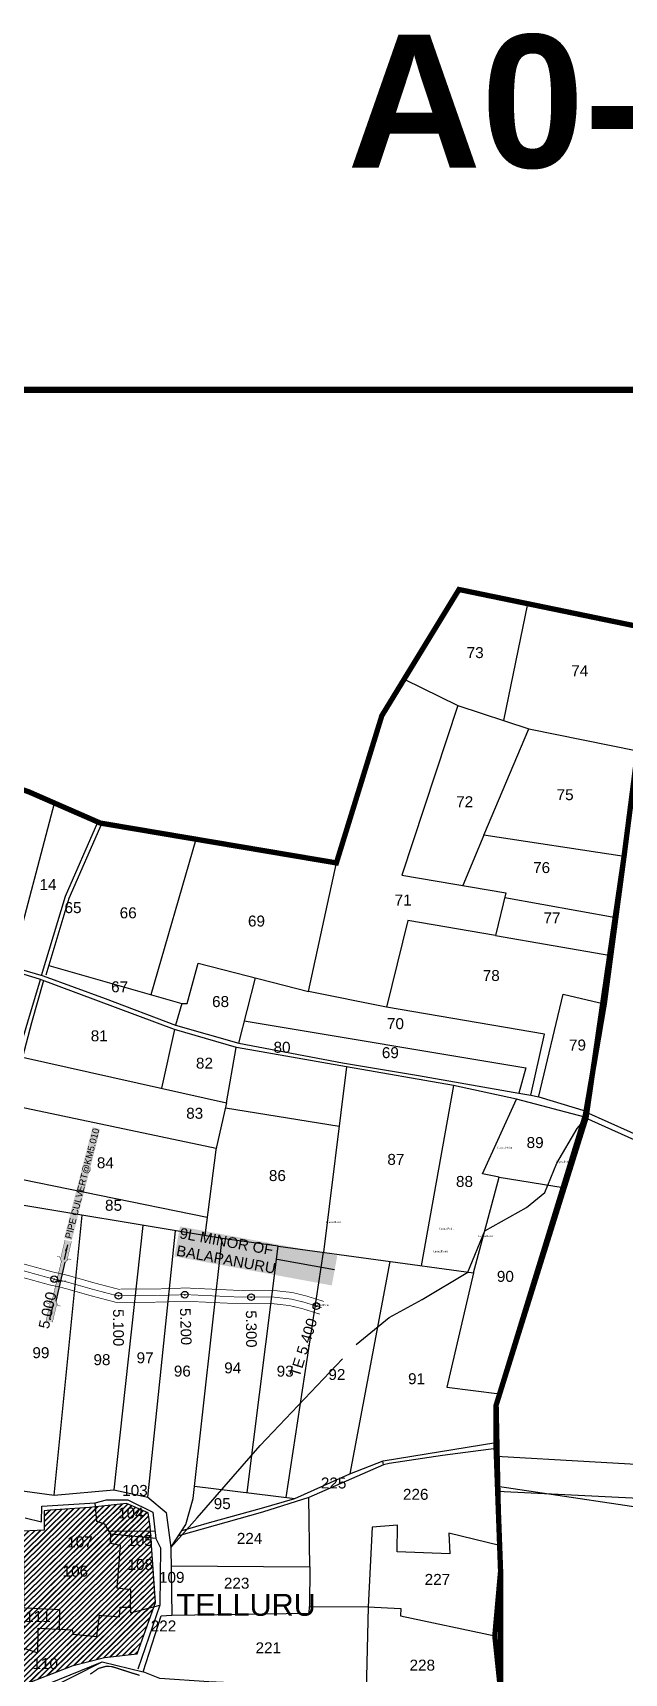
# Model space of a CAD drawing. Header units: inches. Extents: x 198958 to 218693, y 1596361 to 1611769.
# Drawn here: x 202944 to 203835, y 1609244 to 1611714 of the extents above; entities that cross this region are included whole.
import ezdxf
from ezdxf.enums import TextEntityAlignment as Align

# ---------------------------------------------------------------- set-up
doc = ezdxf.new("R2010")
doc.units = ezdxf.units.IN
doc.header["$LTSCALE"] = 15
doc.header["$MEASUREMENT"] = 0
doc.header["$PDMODE"] = 32
doc.header["$PDSIZE"] = 10
doc.linetypes.add('ACAD_ISO02W100', pattern=[15, 12, -3])
doc.linetypes.add('HIDDEN2', pattern=[0.1875, 0.125, -0.0625])
for name, color, linetype in [('CANAL1', 7, 'Continuous'), ('CS', 134, 'Continuous'), ('CSMark', 72, 'Continuous'), ('PAPER SIZE', 5, 'Continuous'), ('PLOT', 7, 'Continuous'), ('PLOT NO', 7, 'Continuous'), ('PLOTS', 7, 'Continuous'), ('REMARK', 6, 'Continuous'), ('ROADS', 1, 'Continuous'), ('STREAMS', 4, 'Continuous'), ('STRUCTURE', 5, 'Continuous'), ('TEXT', 1, 'Continuous'), ('text2', 7, 'Continuous'), ('VILLAGE BOUNDAY', 5, 'Continuous')]:
    doc.layers.add(name, color=color, linetype=linetype)
doc.styles.add('FONT2', font='Times New Roman')
doc.styles.get("Standard").update_dxf_attribs({"font": 'arial.ttf'})
doc.dimstyles.get("Standard").update_dxf_attribs({"dimtxt": 0.18, "dimasz": 0.18, "dimexe": 0.18, "dimexo": 0.0625, "dimgap": 0.09, "dimtad": 0, "dimtih": 1, "dimtoh": 1, "dimdec": 4, "dimzin": 0, "dimdsep": 46, "dimtxsty": 'Standard', "dimcen": 0.09, "dimadec": 0, "dimazin": 0, "dimtfac": 1, "dimtdec": 4, "dimtofl": 0, "dimtmove": 0, "dimatfit": 3, "dimfxl": 1, "dimtolj": 1, "dimtzin": 0, "dimarcsym": 0})

# ---------------------------------------------------------------- blocks, each defined once
blk = doc.blocks.new('SLB')
at = {"layer": 'STRUCTURE'}
h = blk.add_hatch(dxfattribs=at)
h.set_pattern_fill('DOTS', color=6, scale=20, angle=320.3722, style=0)
h.set_pattern_definition([(320.372247934, (-159.4327, -72.9564), (1.2786241598, 0.5641323054), [0, -1.25])])
h.paths.add_polyline_path([(769699.5, 1706871.1), (769699.5, 1706861.1), (769729.1, 1706861.1), (769732.1, 1706863.1), (769792.1, 1706863.1), (769795.1, 1706861.1), (769824.7, 1706861.1), (769824.7, 1706871.1), (769795.1, 1706871.1), (769792.1, 1706869.1), (769732.1, 1706869.1), (769729.1, 1706871.1)])
at = {"layer": 'STRUCTURE', "color": 6, "const_width": 0.628}
for points in [[(769726.1, 1706877.1), (769726.1, 1706873.1), (769732.1, 1706869.1), (769792.1, 1706869.1), (769798.1, 1706873.1), (769798.1, 1706877.1)], [(769726.1, 1706855.1), (769726.1, 1706859.1), (769732.1, 1706863.1), (769792.1, 1706863.1), (769798.1, 1706859.1), (769798.1, 1706855.1)]]:
    blk.add_lwpolyline(points, dxfattribs=at)
at = {"layer": 'STRUCTURE', "color": 6, "linetype": 'ACAD_ISO02W100', "ltscale": 0.5, "const_width": 0.5}
for points in [[(769699.5, 1706871.1), (769729.1, 1706871.1)], [(769699.5, 1706861.1), (769729.1, 1706861.1)], [(769795.1, 1706871.1), (769824.7, 1706871.1)], [(769795.1, 1706861.1), (769824.7, 1706861.1)]]:
    blk.add_lwpolyline(points, dxfattribs=at)
at = {"layer": 'STRUCTURE', "color": 6}
blk.add_lwpolyline([(769732.1, 1706863.1), (769792.1, 1706863.1)], dxfattribs=at)
blk.add_lwpolyline([(769732.1, 1706863.1), (769792.1, 1706863.1)], dxfattribs=at)
at = {"layer": 'STRUCTURE', "color": 0}
blk.add_circle((769762.1, 1706866.1), 1.24, dxfattribs=at)
for points in [[(769703.8, 1706866), (769726.7, 1706866)], [(769818.6, 1706865.8), (769795.7, 1706865.8)]]:
    blk.add_leader(points, dimstyle='Standard', override={"dimasz": 10, "dimgap": 0.09, "dimtad": 0}, dxfattribs=at)

msp = doc.modelspace()

# ---------------------------------------------------------------- hatches: boundary and pattern name
at = {"layer": 'text2', "linetype": 'Continuous'}
h = msp.add_hatch(dxfattribs=at)
h.set_pattern_fill('JIS_RC_15', color=40, scale=0.387505, angle=-0.461)
h.set_pattern_definition([(44.538995, (195036.788, 1603460.605), (-4.0769047, 4.1430442), []), (44.538995, (195037.069, 1603460.603), (-4.0769047, 4.1430442), []), (44.538995, (195037.35, 1603460.6006), (-4.0769047, 4.1430442), [])])
h.paths.add_polyline_path([(202806, 1609178.3), (203004.7, 1609255.3), (203051.9, 1609267.3), (203101.1, 1609272.9), (203128.6, 1609350.2), (203120.6, 1609465.1), (203117.6, 1609485.1), (203085.1, 1609499.2), (203029.1, 1609493.3), (202969.9, 1609489.2), (202960.8, 1609488.1), (202960.9, 1609458.8), (202928.7, 1609457.5), (202930, 1609403.4), (202930, 1609335.3), (202875.9, 1609328), (202829.9, 1609297.6), (202793.9, 1609268.5)])

# ---------------------------------------------------------------- linework, layer by layer
at = {"layer": 'CANAL1', "color": 200, "const_width": 1}
for points in [[(202891, 1609850), (202968.9, 1609828.4), (202985.4, 1609824.9), (202995.4, 1609822.3), (203031, 1609812.1), (203070.1, 1609801.9), (203098.8, 1609802), (203134.4, 1609802.4), (203175, 1609803.7), (203256.8, 1609799.9), (203303.3, 1609800.3), (203318.6, 1609798.6), (203331.4, 1609797.1), (203350.2, 1609792.5), (203376.4, 1609784.3)], [(202891, 1609850), (202968.9, 1609828.4), (202985.4, 1609824.9), (202995.4, 1609822.3), (203031, 1609812.1), (203070.1, 1609801.9), (203098.8, 1609802), (203134.4, 1609802.4), (203175, 1609803.7), (203256.8, 1609799.9), (203303.3, 1609800.3), (203318.6, 1609798.6), (203331.4, 1609797.1), (203350.2, 1609792.5), (203376.4, 1609784.3)], [(202896.6, 1609869.1), (202973.6, 1609847.9), (202990, 1609844.3), (203000.7, 1609841.6), (203036.3, 1609831.4), (203072.7, 1609821.9), (203098.6, 1609822), (203134, 1609822.3), (203175.1, 1609823.7), (203257.1, 1609819.9), (203304.4, 1609820.3), (203320.9, 1609818.4), (203334.9, 1609816.9), (203355.5, 1609811.8), (203382.4, 1609803.4)], [(202896.6, 1609869.1), (202973.6, 1609847.9), (202990, 1609844.3), (203000.7, 1609841.6), (203036.3, 1609831.4), (203072.7, 1609821.9), (203098.6, 1609822), (203134, 1609822.3), (203175.1, 1609823.7), (203257.1, 1609819.9), (203304.4, 1609820.3), (203320.9, 1609818.4), (203334.9, 1609816.9), (203355.5, 1609811.8), (203382.4, 1609803.4)]]:
    msp.add_lwpolyline(points, dxfattribs=at)
at = {"layer": 'CANAL1', "color": 1, "linetype": 'HIDDEN2', "ltscale": 4, "const_width": 1}
msp.add_lwpolyline([(202893.8, 1609859.5), (202971.2, 1609838.2), (202987.7, 1609834.6), (202998, 1609832), (203033.7, 1609821.8), (203071.4, 1609811.9), (203098.7, 1609812), (203134.2, 1609812.4), (203175.1, 1609813.7), (203257, 1609809.9), (203303.9, 1609810.3), (203319.7, 1609808.5), (203333.2, 1609807), (203352.9, 1609802.2), (203379.4, 1609793.9)], dxfattribs=at)
msp.add_lwpolyline([(202893.8, 1609859.5), (202971.2, 1609838.2), (202987.7, 1609834.6), (202998, 1609832), (203033.7, 1609821.8), (203071.4, 1609811.9), (203098.7, 1609812), (203134.2, 1609812.4), (203175.1, 1609813.7), (203257, 1609809.9), (203303.9, 1609810.3), (203319.7, 1609808.5), (203333.2, 1609807), (203352.9, 1609802.2), (203379.4, 1609793.9)], dxfattribs=at)
at = {"layer": 'CS'}
for p in [(202976.1, 1609837.1), (202976.1, 1609837.1), (203072.8, 1609811.9), (203072.8, 1609811.9), (203172.8, 1609813.6), (203172.8, 1609813.6), (203272.7, 1609810), (203272.7, 1609810), (203371.1, 1609796.5), (203371.1, 1609796.5)]:
    msp.add_point(p, dxfattribs=at)
at = {"layer": 'PLOT'}
for points in [[(205321.8, 1609506.2), (205289.8, 1609516.3), (205256.4, 1609583), (205282.2, 1609631.4), (205296.3, 1609689), (205242.6, 1609867.8), (205220.3, 1609932.6), (205168.6, 1610031.5), (205066.1, 1610162.5), (204946.2, 1610158.7), (204878.1, 1610127.4), (204796.1, 1610047.4), (204746.9, 1610014.1), (204630.6, 1609974.4), (204533.9, 1610002.6), (204429.2, 1609856), (204182.6, 1609913.1), (204146.4, 1609929.7), (204080.1, 1609953.1), (203777.2, 1610088.4)], [(203775.4, 1610080.3), (204080.5, 1609943.6), (204180.7, 1609905.1), (204425.2, 1609843.9), (204519.2, 1609793.7), (204621.1, 1609709.5), (204784.6, 1609546.1), (204839.1, 1609485.1), (204947.9, 1609414.6), (205119, 1609257.2), (205150.1, 1609246.1)], [(203642.3, 1609570.2), (203923, 1609554.2), (204031.1, 1609552.6), (204121.4, 1609522.2), (204120.5, 1609482.4), (203986.7, 1609467.8), (203927.6, 1609491.8), (203857, 1609506.6), (203644.3, 1609517.1)], [(203780.6, 1609076.2), (203821.5, 1609136.6), (203910.5, 1609224.7), (204103.6, 1609285), (204194.7, 1609405.5), (204213, 1609454.8), (204114, 1609469.1), (204047.7, 1609437.7), (203981.6, 1609448.4), (203981.9, 1609459.9), (203926.9, 1609482.7), (203644, 1609524.7)]]:
    msp.add_lwpolyline(points, dxfattribs=at)
at = {"layer": 'PLOTS'}
for points in [[(203653.7, 1610678), (203690, 1610854)], [(203503.5, 1610740.6), (203584.2, 1610700.9), (203691.5, 1610665.6), (203855.2, 1610632.7)], [(203584.2, 1610700.9), (203499.7, 1610445.3), (203656.7, 1610418.5), (203640.9, 1610354.5), (203508.8, 1610377.3), (203476.7, 1610246.5)], [(203623.5, 1610505.6), (203691.5, 1610665.6)], [(202911.8, 1610307.7), (202976.7, 1610553.9)], [(202957.2, 1610294.5), (202993.2, 1610413.6), (203042, 1610525.3)], [(203047.8, 1610523.4), (202998.4, 1610410.4), (202963.6, 1610294.6)], [(203122, 1610265.4), (203189.8, 1610499.4)], [(203834.7, 1610473.5), (203623.5, 1610505.6), (203591.8, 1610429.6)], [(203168.5, 1610252.2), (203176.4, 1610252.1), (203193, 1610312.8), (203359.3, 1610270.4), (203401.3, 1610463.8)], [(203655, 1610411.7), (203822.4, 1610381.6)], [(203640.9, 1610354.5), (203814.8, 1610324.5)], [(202968, 1610309.1), (203168.5, 1610252.2), (203159.1, 1610219.4)], [(202867, 1609960.5), (202901.3, 1610105.4), (202936.6, 1610224.7), (202955.7, 1610288.4)], [(202959.8, 1610286.8), (202941.8, 1610223), (202928.3, 1610171.5), (202905.9, 1610100.7), (202872.4, 1609957.5)], [(203254.1, 1610192.3), (203279.2, 1610290.8)], [(203694.2, 1610114.1), (203714.9, 1610205.7), (203476.7, 1610246.5), (203359.3, 1610270.4)], [(203706.2, 1610112.7), (203743, 1610266.3), (203805, 1610251.5)], [(203262.6, 1610226), (203686.8, 1610155.1), (203676.3, 1610117.2)], [(203157.6, 1610212.7), (203137.7, 1610124.4)], [(202928.3, 1610171.5), (203235.6, 1610102.4), (203250.1, 1610185.9)], [(203416.6, 1610156.9), (203381.9, 1609877.5)], [(203577.6, 1610128.8), (203529.2, 1609857.2)], [(202905.9, 1610100.7), (203220.3, 1610034.3)], [(203235.6, 1610102.4), (203219.6, 1610031.6), (203203.3, 1609902.5)], [(203234, 1610095.2), (203405.5, 1610067.2)], [(203646.5, 1609990.7), (203621.3, 1609995.5), (203672.6, 1610107.8)], [(202881.6, 1609996.8), (203206.8, 1609930.1)], [(203607.7, 1609846.4), (203646.5, 1609990.7), (203742.9, 1609974.8)], [(202743.4, 1609578.9), (202846.8, 1609514.7), (202851.2, 1609527.3), (202883.9, 1609524.3), (202976.3, 1609511.6), (203066.2, 1609519.9), (203117.1, 1609508.9), (203144.7, 1609485.8), (203151.9, 1609433.1), (203174.7, 1609467.6), (203185.4, 1609506.8), (203229.1, 1609898.1), (202872.4, 1609957.5), (202800, 1609543.8)], [(202976.3, 1609511.6), (203018.3, 1609933.3)], [(203109.8, 1609918), (203066.2, 1609519.9)], [(203117.1, 1609508.9), (203159.1, 1609909.8)], [(203266.8, 1609515.6), (203313.6, 1609886.9), (203229.1, 1609898.1)], [(203313.6, 1609886.9), (203607.7, 1609846.4), (203567.5, 1609674.1), (203647.3, 1609664.5)], [(203325.6, 1609508.4), (203381.9, 1609877.5)], [(203481.9, 1609863.7), (203421.7, 1609543.7)], [(203187.4, 1609525.4), (203338.7, 1609506.8), (203421.7, 1609543.7), (203471.9, 1609563.4), (203641.6, 1609591)], [(203641.9, 1609582.1), (203561.3, 1609571.4), (203480.9, 1609559.6), (203472.3, 1609557.2), (203471.3, 1609563.3)], [(203472.3, 1609557.2), (203359.9, 1609508.3), (203289.9, 1609486.1), (203163.3, 1609450.3)], [(202932.3, 1609477.7), (202957.2, 1609471.5), (202957.4, 1609495), (203038.1, 1609500), (203055, 1609504.8), (203087.2, 1609504.5), (203124.7, 1609486), (203129.2, 1609446.6), (203136.1, 1609432.6), (203135.4, 1609346.3), (203102.3, 1609249.7)], [(203168.9, 1609458.7), (203210.3, 1609470.5), (203288.5, 1609492.3), (203338.7, 1609506.8)], [(203361.1, 1609403.8), (203359.9, 1609508.3)], [(203091.3, 1609343.1), (203091.5, 1609369), (203071.2, 1609371.9), (203075.8, 1609435.8), (203061.2, 1609438.9), (203061.3, 1609452.9), (203052.2, 1609468), (203040.4, 1609472.2), (203038.1, 1609500)], [(203058.1, 1609458.2), (203128, 1609457.4)], [(203129.2, 1609446.6), (203061.3, 1609452.9)], [(203647.2, 1609435.8), (203570.6, 1609454.5), (203572.4, 1609423.5), (203492.9, 1609426.4), (203493.2, 1609466.3), (203455.1, 1609463.3), (203449.4, 1609343.3)], [(203151.9, 1609433.1), (203153.3, 1609330.9), (203360.5, 1609334.2), (203360.6, 1609344), (203448.7, 1609343.3), (203498.5, 1609341), (203498, 1609330), (203640, 1609299.8)], [(203152.3, 1609405.5), (203361.1, 1609403.8), (203360.6, 1609344)], [(202931.6, 1609315), (202921.5, 1609284.3), (202951.6, 1609274.3), (202951.9, 1609311.3), (203003.3, 1609309.1), (203004.9, 1609302.3), (203040.2, 1609299), (203044.2, 1609331), (203074.3, 1609328.5), (203075.5, 1609343.2), (203091.3, 1609343.1), (203091.2, 1609334.3), (203135.4, 1609346.3)], [(202922.3, 1609342.3), (202983.9, 1609339.3), (202983.7, 1609310)], [(203445.9, 1609195.6), (203411.1, 1609195.9), (203384.7, 1609204.6), (203337.7, 1609219.1), (203308.4, 1609226.1), (203209.2, 1609230.5), (203135.5, 1609235.5), (203110.2, 1609245.9), (203137.3, 1609330), (203153.3, 1609330.9)], [(203449.4, 1609343.3), (203445.9, 1609195.6), (203503.6, 1609203.1), (203573, 1609212.2), (203648.4, 1609220.1)], [(202788, 1609100.8), (202850, 1609145.6), (202958.1, 1609215), (203048.2, 1609260.8), (203110.2, 1609245.9)], [(202792.3, 1609160.1), (202952.1, 1609221.5), (203048.2, 1609260.8)]]:
    msp.add_lwpolyline(points, dxfattribs=at)
at = {"layer": 'ROADS', "color": 1}
for points in [[(203775.5, 1610080.7), (203672.6, 1610107.8), (203577.6, 1610128.8), (203416.6, 1610156.9), (203251, 1610185.7), (203157.6, 1610212.7), (202954, 1610288.9), (202867.6, 1610315), (202802.4, 1610340.3), (202784.4, 1610349.8), (202655.8, 1610428.1), (202415.7, 1610591.2), (202147.1, 1610661.2), (202097.8, 1610692.7), (202053, 1610714.7), (202014, 1610718.9), (201991, 1610732.5), (201956.8, 1610752.6), (201809.9, 1610829.5), (201708.7, 1610875.5)], [(202871.3, 1610319.5), (202959.6, 1610293.8), (203053.1, 1610259.8), (203159, 1610219.4), (203254.1, 1610192.3), (203410.4, 1610162.9), (203525.2, 1610143.7), (203676.3, 1610117.2), (203694.2, 1610114.1), (203706.2, 1610111.5), (203777.5, 1610090.1)]]:
    msp.add_lwpolyline(points, dxfattribs=at)
at = {"layer": 'ROADS', "linetype": 'ACAD_ISO02W100'}
msp.add_lwpolyline([(203151.9, 1609433.1), (203191.8, 1609477.7), (203286.6, 1609586.4), (203430.9, 1609738.6), (203480.6, 1609779.2), (203530.7, 1609806.6), (203599.5, 1609847.5), (203624.8, 1609910), (203687.5, 1609945.1), (203715.4, 1609967.3), (203733.4, 1610011.7), (203764.3, 1610063.8), (203774, 1610075.8)], dxfattribs=at)
at = {"layer": 'STREAMS', "const_width": 1.94}
msp.add_lwpolyline([(203104.8, 1609240.4), (203093.3, 1609243.9), (203080.9, 1609247.9), (203069.7, 1609251.5), (203062.3, 1609253.7), (203053.7, 1609253.8), (203043, 1609250.9), (203030.5, 1609242.1)], dxfattribs=at)
at = {"layer": 'TEXT'}
msp.add_lwpolyline([(202806, 1609178.3), (203004.7, 1609255.3), (203051.9, 1609267.3), (203101.1, 1609272.9), (203128.6, 1609350.2), (203120.6, 1609465.1), (203117.6, 1609485.1), (203085.1, 1609499.2), (203029.1, 1609493.3), (202969.9, 1609489.2), (202960.8, 1609488.1), (202960.9, 1609458.8), (202928.7, 1609457.5), (202930, 1609403.4), (202930, 1609335.3), (202875.9, 1609328), (202829.9, 1609297.6), (202793.9, 1609268.5)], close=True, dxfattribs=at)
at = {"layer": 'text2', "color": 5, "const_width": 10}
msp.add_lwpolyline([(199249, 1611176.2), (208233.7, 1611176.2), (208233.7, 1598880.5), (199249, 1598880.5)], close=True, dxfattribs=at)
at = {"layer": 'VILLAGE BOUNDAY', "linetype": 'ACAD_ISO02W100', "ltscale": 0.2, "const_width": 8}
for points in [[(201713.7, 1610903.4), (201822.8, 1610874.3), (201924.9, 1610856.6), (201984.1, 1610834.5), (202019, 1610826.6), (202063, 1610826.3), (202452.6, 1610727.2), (202715.4, 1610649.4), (202938.2, 1610570.7), (203045.6, 1610523.8), (203401.3, 1610463.8), (203469.8, 1610685.5), (203586, 1610875.5), (203861.2, 1610818.7)], [(203502.9, 1607409.3), (203609.6, 1607953.5), (203630.4, 1608080.1), (203639, 1608232.2), (203644.9, 1608336.5), (203626.1, 1608704.8), (203624.7, 1608823.5), (203624.7, 1608823.5), (203627, 1608900.8), (203643.4, 1609027), (203639, 1609052), (203645.4, 1609177.5), (203649, 1609214.4), (203648.7, 1609397.2), (203645.2, 1609492.2), (203642, 1609647.3), (203777.5, 1610080.2), (203834.7, 1610473.5), (203860, 1610670.2)], [(203860, 1610670.2), (203834.7, 1610473.5), (203805.2, 1610252.8), (203776.3, 1610083.3), (203642, 1609647.3), (203641.6, 1609591), (203645.2, 1609492.2), (203648.7, 1609397.2), (203640, 1609299.8), (203652.1, 1609184.7), (203645.4, 1609177.5), (203639, 1609052), (203629, 1608955.9), (203627, 1608900.8), (203624.7, 1608823.5), (203628.3, 1608505.3), (203628.1, 1608489.2), (203624.9, 1608467.3), (203621.9, 1608350.4), (203620.9, 1608230.1), (203603.4, 1608055.1), (203524.1, 1607590.4), (203517.7, 1607510.8)]]:
    msp.add_lwpolyline(points, dxfattribs=at)

# ---------------------------------------------------------------- block references
at = {"layer": 'STRUCTURE', "color": 0, "rotation": 76.77557066952183}
msp.add_blockref('SLB', (1688490.1, 470012, 100), dxfattribs=at)
msp.add_blockref('SLB', (1688490.1, 470012, 100), dxfattribs=at)

# ---------------------------------------------------------------- texts
at = {"layer": 'CSMark', "color": 1}
for s, rotation, p in [('5.000', 77.8142, (202971.9, 1609817.5)), ('5.000', 77.8142, (202971.9, 1609817.5)), ('TE 5.400', 72.6285, (203365.1, 1609777.4)), ('TE 5.400', 72.6285, (203365.1, 1609777.4))]:
    msp.add_text(s, height=16, rotation=rotation, dxfattribs=at).set_placement(p, align=Align.MIDDLE_RIGHT)
for s, rotation, p in [('5.100', 270.2104, (203072.9, 1609791.9)), ('5.100', 270.2104, (203072.9, 1609791.9)), ('5.200', 271.9097, (203173.5, 1609793.6)), ('5.200', 271.9097, (203173.5, 1609793.6)), ('5.300', 270.4986, (203272.9, 1609790)), ('5.300', 270.4986, (203272.9, 1609790))]:
    msp.add_text(s, height=16, rotation=rotation, dxfattribs=at).set_placement(p, align=Align.MIDDLE_LEFT)
at = {"layer": 'PLOT NO'}
for s, p in [('73', (203597.6, 1610772.2)), ('74', (203755.2, 1610745)), ('72', (203581.8, 1610547.7)), ('75', (203733.1, 1610558.3)), ('76', (203697.7, 1610448.5)), ('14', (202954, 1610422.9)), ('65', (202991.7, 1610388.2)), ('66', (203074.8, 1610380.4)), ('71', (203489, 1610399.6)), ('69', (203268.1, 1610368)), ('77', (203713.3, 1610372.7)), ('78', (203621.8, 1610286)), ('67', (203061.9, 1610269)), ('68', (203214, 1610246.7)), ('70', (203477.5, 1610213.5)), ('81', (203031.2, 1610195.2)), ('80', (203306.6, 1610177.9)), ('79', (203751.7, 1610181.3)), ('82', (203189.7, 1610154)), ('69', (203469.8, 1610169.8)), ('83', (203175, 1610078.5)), ('89', (203687.9, 1610034.4)), ('87', (203478.1, 1610009.1)), ('84', (203040.4, 1610004)), ('86', (203299.6, 1609984.7)), ('88', (203581.5, 1609975.9)), ('85', (203052.7, 1609940)), ('90', (203643.1, 1609832.9)), ('99', (202943.3, 1609718)), ('97', (203100.3, 1609710.3)), ('98', (203035.3, 1609707.5)), ('96', (203156.4, 1609690.3)), ('94', (203232.3, 1609695.1)), ('93', (203311.3, 1609690.2)), ('92', (203389.2, 1609685.2)), ('91', (203509.3, 1609678.8)), ('103', (203078.6, 1609510.6)), ('225', (203377.9, 1609521.8)), ('95', (203216.5, 1609490.7)), ('226', (203501.6, 1609504.7)), ('104', (203072.4, 1609476.6)), ('224', (203251.3, 1609438.4)), ('107', (202995.8, 1609433.1)), ('105', (203086.2, 1609435.1)), ('106', (202988.7, 1609389)), ('108', (203086.6, 1609399.1)), ('109', (203134, 1609379.7)), ('223', (203231.8, 1609370.9)), ('227', (203534.3, 1609376.6)), ('111', (202932.4, 1609320.6)), ('222', (203121.6, 1609306.5)), ('221', (203279.5, 1609273.6)), ('110', (202943.4, 1609249.8)), ('228', (203511.5, 1609247.5))]:
    msp.add_text(s, height=16.5, dxfattribs=at).set_placement(p)
at = {"layer": 'REMARK', "style": 'FONT2'}
for s, p in [('CannalPoint', (203655, 1610035, 100)), ('Pipeculvert', (203743, 1610014, 100)), ('CannalPoint', (203397, 1609923, 100)), ('CannalPoint', (203567, 1609913, 100)), ('CannalPoint', (203626, 1609902, 100)), ('CannalPoint', (203558, 1609879, 100)), ('Pipeculvert', (202983, 1609834, 100)), ('Pipeculvert', (202983, 1609834, 100)), ('CannalPoint', (203379, 1609798, 100)), ('CannalPoint', (203379, 1609798, 100))]:
    msp.add_text(s, height=3, dxfattribs=at).set_placement(p, align=Align.MIDDLE_CENTER)
at = {"layer": 'STRUCTURE', "color": 5, "attachment_point": 1, "bg_fill": 1, "box_fill_scale": 1.1, "bg_fill_color": 7, "bg_fill_true_color": 16777215, "bg_fill_transparency": 0}
for s, insert, char_height, width, rotation in [('PIPE CULVERT@KM5.010', (202992.3, 1609899.5), 10, 170.448, 75.6477), ('PIPE CULVERT@KM5.010', (202992.3, 1609899.5), 10, 170.448, 75.6477), ('{\\C1;9L MINOR OF BALAPANURU}', (203166.9, 1609914.5), 16, 237.917, 349.548)]:
    msp.add_mtext(s, dxfattribs=dict(at, insert=insert, char_height=char_height, width=width, rotation=rotation))
at = {"layer": 'TEXT', "insert": (203417.7, 1611710.8), "char_height": 200, "width": 719.767, "attachment_point": 1}
msp.add_mtext('\\pxql;{\\fArial|b1|i0|c0|p34;\\C1;A0-P}', dxfattribs=at)
at = {"layer": 'text2', "color": 40, "linetype": 'Continuous'}
msp.add_text('TELLURU', height=33, dxfattribs=at).set_placement((203160.3, 1609330.1))

# ---------------------------------------------------------------- leaders
at = {"layer": 'PAPER SIZE', "color": 1}
msp.add_leader([(203398.3, 1609850.9), (203312.1, 1609866.4)], dimstyle='Standard', override={"dimasz": 40, "dimgap": 0.09, "dimtad": 0, "dimtfill": 2, "dimtfillclr": 5}, dxfattribs=at)

doc.saveas('drawing.dxf')
